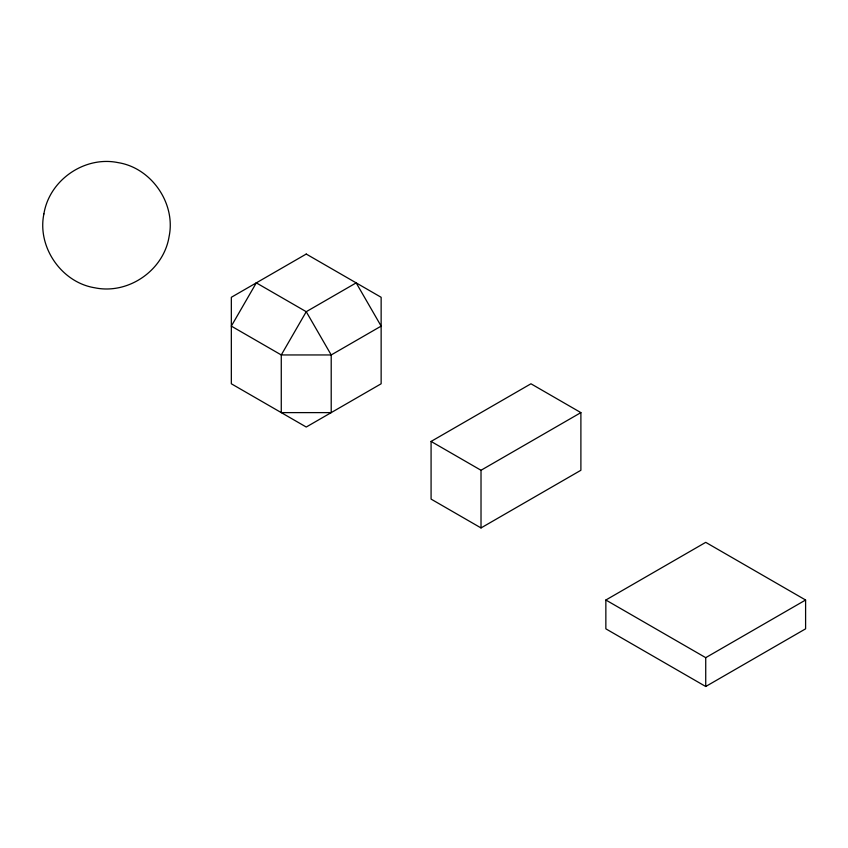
<?xml version="1.0" encoding="UTF-8"?>
<svg xmlns="http://www.w3.org/2000/svg" width="848" height="848" viewBox="0 0 848 848"><rect width="100%" height="100%" fill="white"/><g stroke="black" fill="none" stroke-linecap="round" stroke-linejoin="round"><path stroke-width="1.27" d="M431.081 441.437L530.954 383.784L580.891 412.616L580.891 470.269L481.017 527.933L431.081 499.101L431.081 441.437L481.017 470.269L580.891 412.616M605.854 600.013L705.727 542.349L805.6 600.013L805.6 628.834L705.727 686.498L605.854 628.834L605.854 600.013L705.727 657.666L805.6 600.013M705.727 657.666L705.727 686.498M481.017 470.269L481.017 527.933M43.895 213.94C37.026 246.885 61.416 282.458 94.753 287.779C128.355 294.818 163.717 270.364 169.102 236.497C175.971 203.541 151.569 167.968 118.232 162.646C84.641 155.629 49.279 180.062 43.895 213.94M256.308 282.872L231.334 326.12L281.271 354.952L331.208 354.952L381.144 326.12L356.181 282.872L306.245 311.704L281.271 354.952L281.271 412.616L331.208 412.616L331.208 354.952L306.245 311.704L256.308 282.872M306.245 254.05L231.334 297.288L231.334 383.784L306.245 427.032L381.144 383.784L381.144 297.288L306.245 254.05"/></g></svg>
